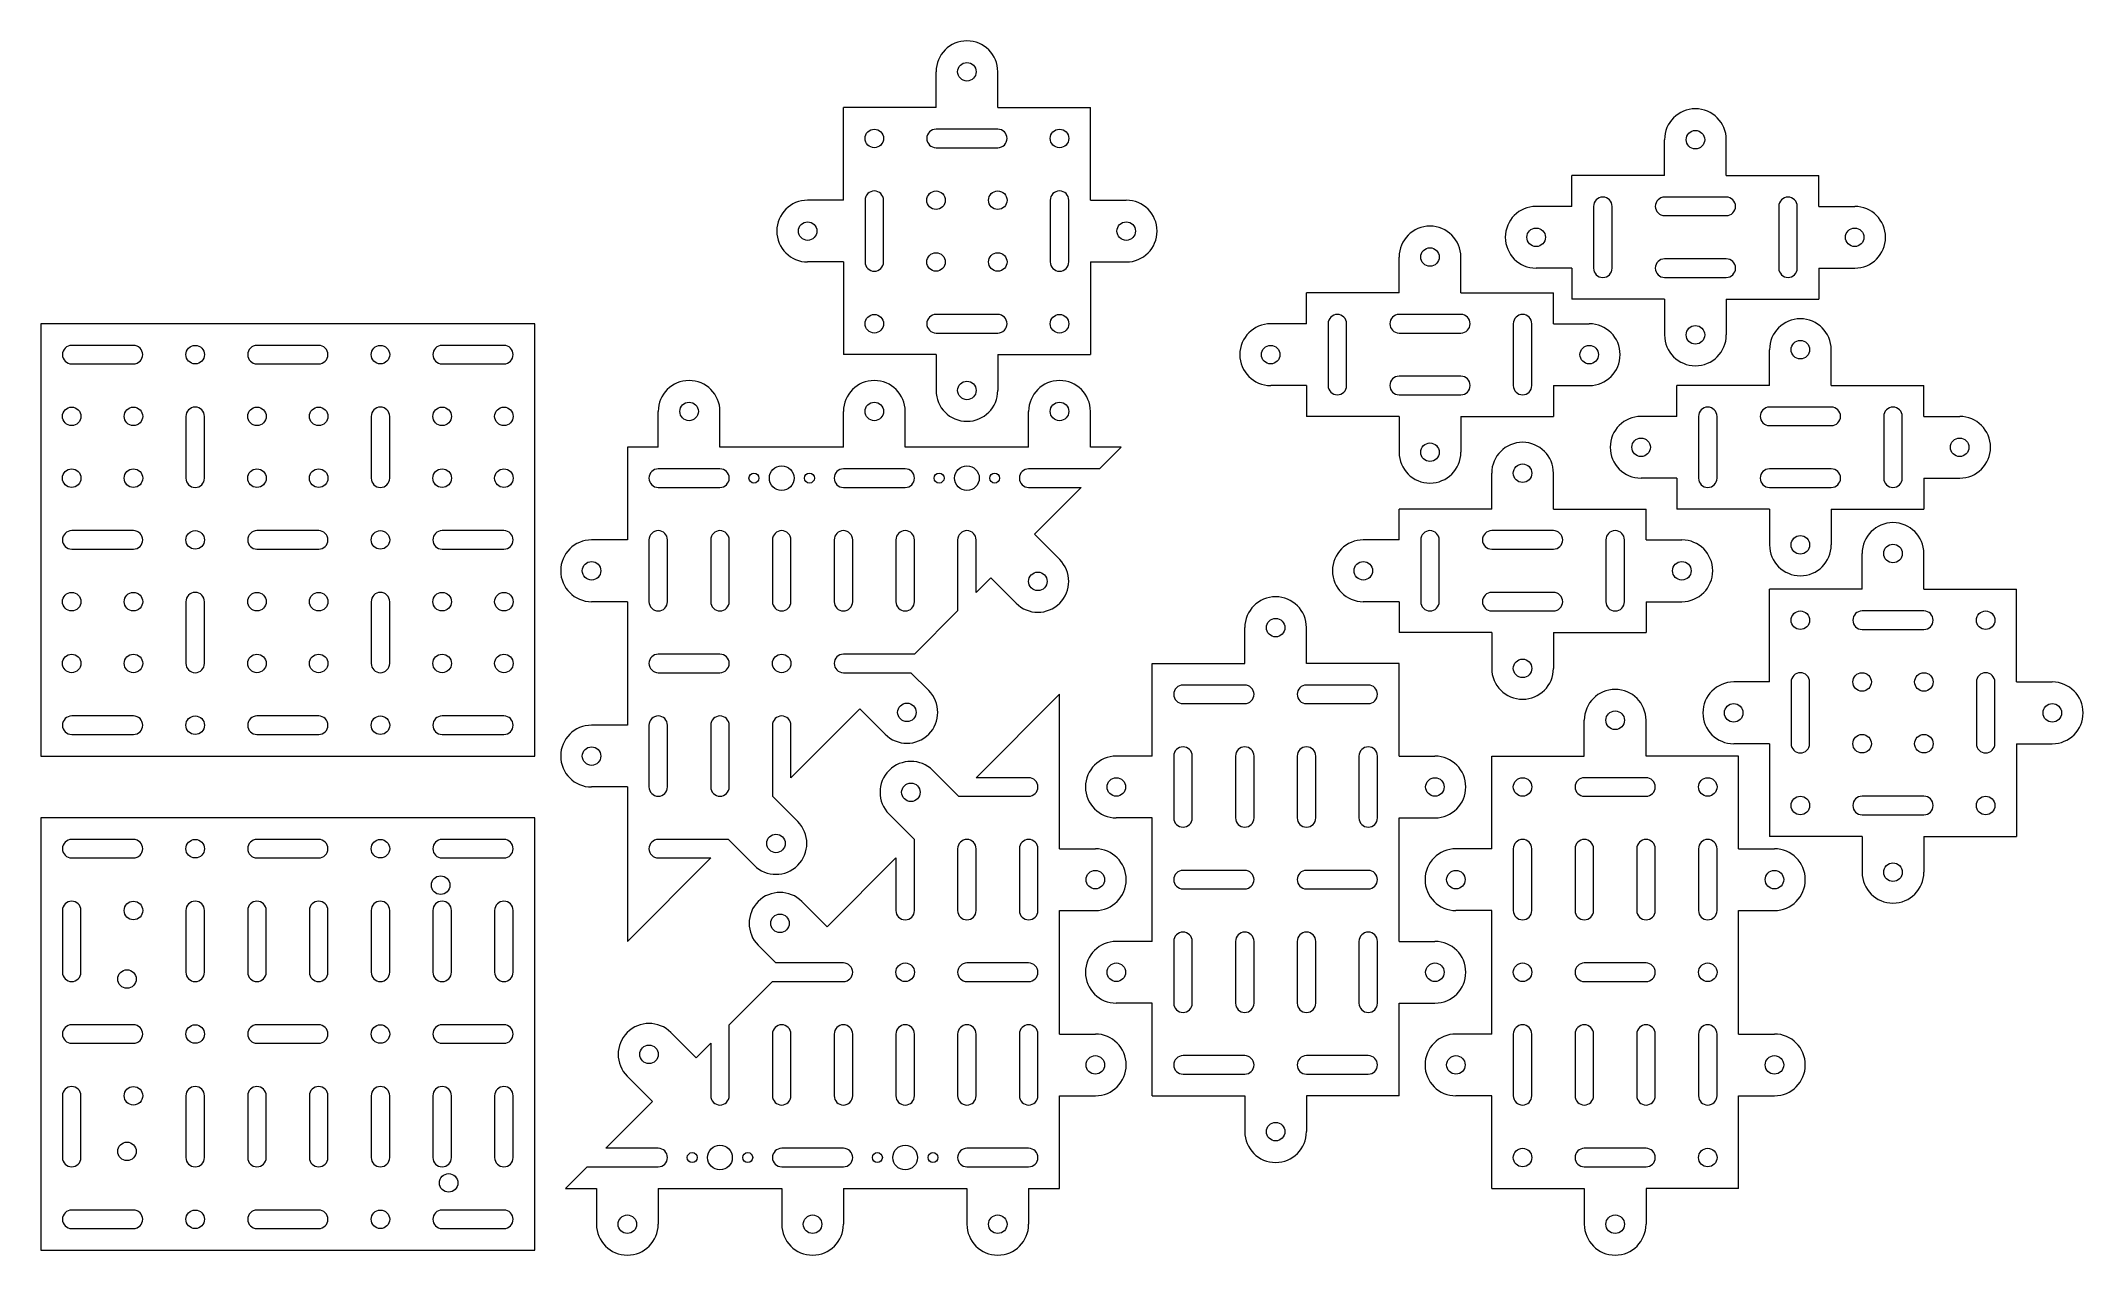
# Model space of a CAD drawing. Header units: millimetres. Extents: x 10 to 341, y 9 to 206.
import ezdxf

# ---------------------------------------------------------------- set-up
doc = ezdxf.new("R2010")
doc.units = ezdxf.units.MM
doc.layers.add('lazerCut', color=1, linetype='Continuous', lineweight=0, true_color=0xff0000)

msp = doc.modelspace()

# ---------------------------------------------------------------- linework, layer by layer
at = {"layer": 'lazerCut', "lineweight": 0}
for p, q in [((155, 195), (155, 200.8)), ((165, 195), (165, 200.8)), ((165, 195), (180, 195)), ((165, 191.5), (155, 191.5)), ((273, 184), (273, 189.8)), ((283, 184), (283, 189.8)), ((155, 188.5), (165, 188.5)), ((273, 184), (258, 184)), ((298, 179), (298, 184)), ((140, 180), (134.2, 180)), ((143.5, 180), (143.5, 170)), ((146.5, 170), (146.5, 180)), ((173.5, 180), (173.5, 170)), ((176.5, 170), (176.5, 180)), ((180, 180), (185.8, 180)), ((258, 179), (252.2, 179)), ((261.5, 179), (261.5, 169)), ((264.5, 169), (264.5, 179)), ((283, 180.5), (273, 180.5)), ((291.5, 179), (291.5, 169)), ((294.5, 169), (294.5, 179)), ((298, 179), (303.8, 179)), ((273, 177.5), (283, 177.5)), ((140, 170), (134.2, 170)), ((140, 170), (140, 155)), ((180, 170), (185.8, 170)), ((180, 170), (180, 155)), ((230, 165), (230, 170.8)), ((240, 165), (240, 170.8)), ((258, 169), (252.2, 169)), ((258, 169), (258, 164)), ((283, 170.5), (273, 170.5)), ((298, 169), (303.8, 169)), ((273, 167.5), (283, 167.5)), ((230, 165), (215, 165)), ((255, 160), (255, 165)), ((273, 164), (273, 158.2)), ((283, 164), (283, 158.2)), ((283, 164), (298, 164)), ((90, 160), (10, 160)), ((10, 160), (10, 90)), ((90, 90), (90, 160)), ((165, 161.5), (155, 161.5)), ((215, 160), (209.2, 160)), ((218.5, 160), (218.5, 150)), ((221.5, 150), (221.5, 160)), ((240, 161.5), (230, 161.5)), ((248.5, 160), (248.5, 150)), ((251.5, 150), (251.5, 160)), ((255, 160), (260.8, 160)), ((25, 156.5), (15, 156.5)), ((55, 156.5), (45, 156.5)), ((85, 156.5), (75, 156.5)), ((155, 158.5), (165, 158.5)), ((230, 158.5), (240, 158.5)), ((290, 150), (290, 155.8)), ((300, 150), (300, 155.8)), ((15, 153.5), (25, 153.5)), ((45, 153.5), (55, 153.5)), ((75, 153.5), (85, 153.5)), ((155, 155), (155, 149.2)), ((165, 155), (165, 149.2)), ((165, 155), (180, 155)), ((215, 150), (209.2, 150)), ((215, 150), (215, 145)), ((240, 151.5), (230, 151.5)), ((255, 150), (260.8, 150)), ((290, 150), (275, 150)), ((315, 145), (315, 150)), ((110, 140), (110, 145.8)), ((120, 140), (120, 145.8)), ((140, 140), (140, 145.8)), ((150, 140), (150, 145.8)), ((170, 140), (170, 145.8)), ((180, 140), (180, 145.8)), ((230, 148.5), (240, 148.5)), ((300, 146.5), (290, 146.5)), ((33.5, 145), (33.5, 135)), ((36.5, 135), (36.5, 145)), ((63.5, 145), (63.5, 135)), ((66.5, 135), (66.5, 145)), ((230, 145), (230, 139.2)), ((240, 145), (240, 139.2)), ((240, 145), (255, 145)), ((275, 145), (269.2, 145)), ((278.5, 145), (278.5, 135)), ((281.5, 135), (281.5, 145)), ((290, 143.5), (300, 143.5)), ((308.5, 145), (308.5, 135)), ((311.5, 135), (311.5, 145)), ((315, 145), (320.8, 145)), ((105, 140), (105, 125)), ((110, 140), (105, 140)), ((140, 140), (120, 140)), ((170, 140), (150, 140)), ((185, 140), (180, 140)), ((185, 140), (181.5, 136.5)), ((120, 136.5), (110, 136.5)), ((150, 136.5), (140, 136.5)), ((181.5, 136.5), (170, 136.5)), ((245, 130), (245, 135.8)), ((255, 130), (255, 135.8)), ((300, 136.5), (290, 136.5)), ((110, 133.5), (120, 133.5)), ((140, 133.5), (150, 133.5)), ((170, 133.5), (178.5, 133.5)), ((178.5, 133.5), (170.93, 125.93)), ((275, 135), (269.2, 135)), ((275, 135), (275, 130)), ((290, 133.5), (300, 133.5)), ((315, 135), (320.8, 135)), ((245, 130), (230, 130)), ((270, 125), (270, 130)), ((290, 130), (290, 124.2)), ((300, 130), (300, 124.2)), ((300, 130), (315, 130)), ((25, 126.5), (15, 126.5)), ((55, 126.5), (45, 126.5)), ((85, 126.5), (75, 126.5)), ((170.93, 125.93), (175.03, 121.83)), ((255, 126.5), (245, 126.5)), ((15, 123.5), (25, 123.5)), ((45, 123.5), (55, 123.5)), ((75, 123.5), (85, 123.5)), ((105, 125), (99.2, 125)), ((108.5, 125), (108.5, 115)), ((111.5, 115), (111.5, 125)), ((118.5, 125), (118.5, 115)), ((121.5, 115), (121.5, 125)), ((128.5, 125), (128.5, 115)), ((131.5, 115), (131.5, 125)), ((138.5, 125), (138.5, 115)), ((141.5, 115), (141.5, 125)), ((148.5, 125), (148.5, 115)), ((151.5, 115), (151.5, 125)), ((158.5, 125), (158.5, 113.5)), ((161.5, 116.5), (161.5, 125)), ((230, 125), (224.2, 125)), ((233.5, 125), (233.5, 115)), ((236.5, 115), (236.5, 125)), ((245, 123.5), (255, 123.5)), ((263.5, 125), (263.5, 115)), ((266.5, 115), (266.5, 125)), ((270, 125), (275.8, 125)), ((305, 117), (305, 122.8)), ((315, 117), (315, 122.8)), ((163.86, 118.86), (161.5, 116.5)), ((163.86, 118.86), (167.96, 114.75)), ((255, 116.5), (245, 116.5)), ((315, 117), (330, 117)), ((33.5, 115), (33.5, 105)), ((36.5, 105), (36.5, 115)), ((63.5, 115), (63.5, 105)), ((66.5, 105), (66.5, 115)), ((105, 115), (99.2, 115)), ((105, 115), (105, 95)), ((158.5, 113.5), (151.5, 106.5)), ((230, 115), (224.2, 115)), ((230, 115), (230, 110)), ((245, 113.5), (255, 113.5)), ((270, 115), (275.8, 115)), ((315, 113.5), (305, 113.5)), ((205, 105), (205, 110.8)), ((215, 105), (215, 110.8)), ((245, 110), (245, 104.2)), ((255, 110), (255, 104.2)), ((255, 110), (270, 110)), ((305, 110.5), (315, 110.5)), ((120, 106.5), (110, 106.5)), ((151.5, 106.5), (140, 106.5)), ((110, 103.5), (120, 103.5)), ((140, 103.5), (150.93, 103.5)), ((150.93, 103.5), (153.81, 100.61)), ((190, 90), (190, 105)), ((190, 105), (205, 105)), ((230, 105), (215, 105)), ((230, 90), (230, 105)), ((161.5, 86.5), (175, 100)), ((175, 75), (175, 100)), ((205, 101.5), (195, 101.5)), ((225, 101.5), (215, 101.5)), ((290, 102), (284.2, 102)), ((293.5, 102), (293.5, 92)), ((296.5, 92), (296.5, 102)), ((323.5, 102), (323.5, 92)), ((326.5, 92), (326.5, 102)), ((330, 102), (335.8, 102)), ((25, 96.5), (15, 96.5)), ((55, 96.5), (45, 96.5)), ((85, 96.5), (75, 96.5)), ((142.64, 97.64), (131.5, 86.5)), ((142.64, 97.64), (146.74, 93.54)), ((195, 98.5), (205, 98.5)), ((215, 98.5), (225, 98.5)), ((15, 93.5), (25, 93.5)), ((45, 93.5), (55, 93.5)), ((75, 93.5), (85, 93.5)), ((105, 95), (99.2, 95)), ((108.5, 95), (108.5, 85)), ((111.5, 85), (111.5, 95)), ((118.5, 95), (118.5, 85)), ((121.5, 85), (121.5, 95)), ((128.5, 95), (128.5, 83.5)), ((131.5, 86.5), (131.5, 95)), ((260, 90), (260, 95.8)), ((270, 90), (270, 95.8)), ((10, 90), (90, 90)), ((190, 90), (184.2, 90)), ((193.5, 90), (193.5, 80)), ((196.5, 80), (196.5, 90)), ((203.5, 90), (203.5, 80)), ((206.5, 80), (206.5, 90)), ((213.5, 90), (213.5, 80)), ((216.5, 80), (216.5, 90)), ((223.5, 90), (223.5, 80)), ((226.5, 80), (226.5, 90)), ((230, 90), (235.8, 90)), ((245, 75), (245, 90)), ((245, 90), (260, 90)), ((285, 90), (270, 90)), ((290, 92), (284.2, 92)), ((285, 75), (285, 90)), ((290, 92), (290, 77)), ((330, 92), (335.8, 92)), ((330, 92), (330, 77)), ((158.64, 83.5), (154.47, 87.67)), ((170, 86.5), (161.5, 86.5)), ((270, 86.5), (260, 86.5)), ((105, 85), (99.2, 85)), ((105, 85), (105, 60)), ((128.5, 83.5), (132.6, 79.4)), ((158.64, 83.5), (170, 83.5)), ((260, 83.5), (270, 83.5)), ((315, 83.5), (305, 83.5)), ((90, 80), (10, 80)), ((10, 80), (10, 10)), ((90, 10), (90, 80)), ((151.5, 76.5), (147.4, 80.6)), ((190, 80), (184.2, 80)), ((190, 60), (190, 80)), ((230, 80), (235.8, 80)), ((230, 60), (230, 80)), ((305, 80.5), (315, 80.5)), ((25, 76.5), (15, 76.5)), ((55, 76.5), (45, 76.5)), ((85, 76.5), (75, 76.5)), ((121.36, 76.5), (110, 76.5)), ((121.36, 76.5), (125.53, 72.33)), ((151.5, 65), (151.5, 76.5)), ((305, 77), (305, 71.2)), ((315, 77), (315, 71.2)), ((315, 77), (330, 77)), ((15, 73.5), (25, 73.5)), ((45, 73.5), (55, 73.5)), ((75, 73.5), (85, 73.5)), ((118.5, 73.5), (105, 60)), ((110, 73.5), (118.5, 73.5)), ((137.36, 62.36), (148.5, 73.5)), ((148.5, 73.5), (148.5, 65)), ((158.5, 75), (158.5, 65)), ((161.5, 65), (161.5, 75)), ((168.5, 75), (168.5, 65)), ((171.5, 65), (171.5, 75)), ((175, 75), (180.8, 75)), ((245, 75), (239.2, 75)), ((248.5, 75), (248.5, 65)), ((251.5, 65), (251.5, 75)), ((258.5, 75), (258.5, 65)), ((261.5, 65), (261.5, 75)), ((268.5, 75), (268.5, 65)), ((271.5, 65), (271.5, 75)), ((278.5, 75), (278.5, 65)), ((281.5, 65), (281.5, 75)), ((285, 75), (290.8, 75)), ((205, 71.5), (195, 71.5)), ((225, 71.5), (215, 71.5)), ((137.36, 62.36), (133.26, 66.46)), ((195, 68.5), (205, 68.5)), ((215, 68.5), (225, 68.5)), ((13.5, 65), (13.5, 55)), ((16.5, 55), (16.5, 65)), ((33.5, 65), (33.5, 55)), ((36.5, 55), (36.5, 65)), ((43.5, 65), (43.5, 55)), ((46.5, 55), (46.5, 65)), ((53.5, 65), (53.5, 55)), ((56.5, 55), (56.5, 65)), ((63.5, 65), (63.5, 55)), ((66.5, 55), (66.5, 65)), ((73.5, 65), (73.5, 55)), ((76.5, 55), (76.5, 65)), ((83.5, 65), (83.5, 55)), ((86.5, 55), (86.5, 65)), ((175, 65), (180.8, 65)), ((175, 45), (175, 65)), ((245, 65), (239.2, 65)), ((245, 45), (245, 65)), ((285, 65), (290.8, 65)), ((285, 45), (285, 65)), ((190, 60), (184.2, 60)), ((193.5, 60), (193.5, 50)), ((196.5, 50), (196.5, 60)), ((203.5, 60), (203.5, 50)), ((206.5, 50), (206.5, 60)), ((213.5, 60), (213.5, 50)), ((216.5, 50), (216.5, 60)), ((223.5, 60), (223.5, 50)), ((226.5, 50), (226.5, 60)), ((230, 60), (235.8, 60)), ((129.07, 56.5), (126.19, 59.39)), ((140, 56.5), (129.07, 56.5)), ((170, 56.5), (160, 56.5)), ((270, 56.5), (260, 56.5)), ((121.5, 46.5), (128.5, 53.5)), ((128.5, 53.5), (140, 53.5)), ((160, 53.5), (170, 53.5)), ((260, 53.5), (270, 53.5)), ((190, 50), (184.2, 50)), ((190, 35), (190, 50)), ((230, 35), (230, 50)), ((230, 50), (235.8, 50)), ((25, 46.5), (15, 46.5)), ((55, 46.5), (45, 46.5)), ((85, 46.5), (75, 46.5)), ((121.5, 35), (121.5, 46.5)), ((15, 43.5), (25, 43.5)), ((45, 43.5), (55, 43.5)), ((75, 43.5), (85, 43.5)), ((116.14, 41.14), (112.04, 45.25)), ((116.14, 41.14), (118.5, 43.5)), ((118.5, 43.5), (118.5, 35)), ((128.5, 45), (128.5, 35)), ((131.5, 35), (131.5, 45)), ((138.5, 45), (138.5, 35)), ((141.5, 35), (141.5, 45)), ((148.5, 45), (148.5, 35)), ((151.5, 35), (151.5, 45)), ((158.5, 45), (158.5, 35)), ((161.5, 35), (161.5, 45)), ((168.5, 45), (168.5, 35)), ((171.5, 35), (171.5, 45)), ((175, 45), (180.8, 45)), ((245, 45), (239.2, 45)), ((248.5, 45), (248.5, 35)), ((251.5, 35), (251.5, 45)), ((258.5, 45), (258.5, 35)), ((261.5, 35), (261.5, 45)), ((268.5, 45), (268.5, 35)), ((271.5, 35), (271.5, 45)), ((278.5, 45), (278.5, 35)), ((281.5, 35), (281.5, 45)), ((285, 45), (290.8, 45)), ((205, 41.5), (195, 41.5)), ((225, 41.5), (215, 41.5)), ((109.07, 34.07), (104.97, 38.17)), ((195, 38.5), (205, 38.5)), ((215, 38.5), (225, 38.5)), ((13.5, 35), (13.5, 25)), ((16.5, 25), (16.5, 35)), ((33.5, 35), (33.5, 25)), ((36.5, 25), (36.5, 35)), ((43.5, 35), (43.5, 25)), ((46.5, 25), (46.5, 35)), ((53.5, 35), (53.5, 25)), ((56.5, 25), (56.5, 35)), ((63.5, 35), (63.5, 25)), ((66.5, 25), (66.5, 35)), ((73.5, 35), (73.5, 25)), ((76.5, 25), (76.5, 35)), ((83.5, 35), (83.5, 25)), ((86.5, 25), (86.5, 35)), ((101.5, 26.5), (109.07, 34.07)), ((175, 20), (175, 35)), ((175, 35), (180.8, 35)), ((190, 35), (205, 35)), ((205, 35), (205, 29.2)), ((230, 35), (215, 35)), ((215, 35), (215, 29.2)), ((245, 35), (239.2, 35)), ((245, 20), (245, 35)), ((285, 20), (285, 35)), ((285, 35), (290.8, 35)), ((110, 26.5), (101.5, 26.5)), ((140, 26.5), (130, 26.5)), ((170, 26.5), (160, 26.5)), ((270, 26.5), (260, 26.5)), ((95, 20), (98.5, 23.5)), ((98.5, 23.5), (110, 23.5)), ((130, 23.5), (140, 23.5)), ((160, 23.5), (170, 23.5)), ((260, 23.5), (270, 23.5)), ((95, 20), (100, 20)), ((100, 20), (100, 14.2)), ((110, 20), (110, 14.2)), ((110, 20), (130, 20)), ((130, 20), (130, 14.2)), ((140, 20), (140, 14.2)), ((140, 20), (160, 20)), ((160, 20), (160, 14.2)), ((170, 20), (170, 14.2)), ((170, 20), (175, 20)), ((245, 20), (260, 20)), ((260, 20), (260, 14.2)), ((285, 20), (270, 20)), ((270, 20), (270, 14.2)), ((25, 16.5), (15, 16.5)), ((15, 13.5), (25, 13.5)), ((55, 16.5), (45, 16.5)), ((45, 13.5), (55, 13.5)), ((85, 16.5), (75, 16.5)), ((75, 13.5), (85, 13.5)), ((10, 10), (90, 10))]:
    msp.add_line(p, q, dxfattribs=at)
at = {"layer": 'lazerCut'}
for p, q in [((140, 180), (140, 195)), ((155, 195), (140, 195)), ((180, 180), (180, 195)), ((258, 179), (258, 184)), ((283, 184), (298, 184)), ((298, 169), (298, 164)), ((215, 160), (215, 165)), ((240, 165), (255, 165)), ((273, 164), (258, 164)), ((155, 155), (140, 155)), ((255, 150), (255, 145)), ((275, 145), (275, 150)), ((300, 150), (315, 150)), ((230, 145), (215, 145)), ((315, 135), (315, 130)), ((230, 125), (230, 130)), ((255, 130), (270, 130)), ((290, 130), (275, 130)), ((290, 102), (290, 117)), ((305, 117), (290, 117)), ((330, 102), (330, 117)), ((270, 115), (270, 110)), ((245, 110), (230, 110)), ((305, 77), (290, 77))]:
    msp.add_line(p, q, dxfattribs=at)
at = {"layer": 'lazerCut', "lineweight": 0}
for centre, radius in [((160, 200.8), 1.5), ((145, 190), 1.5), ((175, 190), 1.5), ((278, 189.8), 1.5), ((155, 180), 1.5), ((165, 180), 1.5), ((134.2, 175), 1.5), ((185.8, 175), 1.5), ((252.2, 174), 1.5), ((303.8, 174), 1.5), ((235, 170.8), 1.5), ((155, 170), 1.5), ((165, 170), 1.5), ((145, 160), 1.5), ((175, 160), 1.5), ((278, 158.2), 1.5), ((35, 155), 1.5), ((65, 155), 1.5), ((209.2, 155), 1.5), ((260.8, 155), 1.5), ((295, 155.8), 1.5), ((160, 149.2), 1.5), ((15, 145), 1.5), ((25, 145), 1.5), ((45, 145), 1.5), ((55, 145), 1.5), ((75, 145), 1.5), ((85, 145), 1.5), ((115, 145.8), 1.5), ((145, 145.8), 1.5), ((175, 145.8), 1.5), ((235, 139.2), 1.5), ((269.2, 140), 1.5), ((320.8, 140), 1.5), ((15, 135), 1.5), ((25, 135), 1.5), ((45, 135), 1.5), ((55, 135), 1.5), ((75, 135), 1.5), ((85, 135), 1.5), ((125.5, 135), 0.8), ((130, 135), 2), ((134.5, 135), 0.8), ((155.5, 135), 0.8), ((160, 135), 2), ((164.5, 135), 0.8), ((250, 135.8), 1.5), ((35, 125), 1.5), ((65, 125), 1.5), ((295, 124.2), 1.5), ((310, 122.8), 1.5), ((99.2, 120), 1.5), ((171.49, 118.29), 1.5), ((224.2, 120), 1.5), ((275.8, 120), 1.5), ((15, 115), 1.5), ((25, 115), 1.5), ((45, 115), 1.5), ((55, 115), 1.5), ((75, 115), 1.5), ((85, 115), 1.5), ((295, 112), 1.5), ((325, 112), 1.5), ((210, 110.8), 1.5), ((15, 105), 1.5), ((25, 105), 1.5), ((45, 105), 1.5), ((55, 105), 1.5), ((75, 105), 1.5), ((85, 105), 1.5), ((130, 105), 1.5), ((250, 104.2), 1.5), ((305, 102), 1.5), ((315, 102), 1.5), ((35, 95), 1.5), ((65, 95), 1.5), ((150.28, 97.08), 1.5), ((265, 95.8), 1.5), ((284.2, 97), 1.5), ((335.8, 97), 1.5), ((305, 92), 1.5), ((315, 92), 1.5), ((99.2, 90), 1.5), ((184.2, 85), 1.5), ((235.8, 85), 1.5), ((250, 85), 1.5), ((280, 85), 1.5), ((150.93, 84.14), 1.5), ((295, 82), 1.5), ((325, 82), 1.5), ((35, 75), 1.5), ((65, 75), 1.5), ((129.07, 75.86), 1.5), ((74.75, 69.1), 1.5), ((180.8, 70), 1.5), ((239.2, 70), 1.5), ((290.8, 70), 1.5), ((310, 71.2), 1.5), ((25, 65), 1.5), ((129.72, 62.92), 1.5), ((150, 55), 1.5), ((184.2, 55), 1.5), ((235.8, 55), 1.5), ((250, 55), 1.5), ((280, 55), 1.5), ((23.95, 53.9), 1.5), ((35, 45), 1.5), ((65, 45), 1.5), ((108.51, 41.71), 1.5), ((180.8, 40), 1.5), ((239.2, 40), 1.5), ((290.8, 40), 1.5), ((25, 35), 1.5), ((210, 29.2), 1.5), ((23.95, 26), 1.5), ((120, 25), 2), ((150, 25), 2), ((250, 25), 1.5), ((280, 25), 1.5), ((115.5, 25), 0.8), ((124.5, 25), 0.8), ((145.5, 25), 0.8), ((154.5, 25), 0.8), ((76.05, 20.9), 1.5), ((35, 15), 1.5), ((65, 15), 1.5), ((105, 14.2), 1.5), ((135, 14.2), 1.5), ((165, 14.2), 1.5), ((265, 14.2), 1.5)]:
    msp.add_circle(centre, radius, dxfattribs=at)
for centre, radius, start, end in [((160, 200.8), 5, 0, 180), ((278, 189.8), 5, 0, 180), ((155, 190), 1.5, 90, 270), ((165, 190), 1.5, 270, 90), ((134.2, 175), 5, 90, 270), ((145, 180), 1.5, 0, 180), ((175, 180), 1.5, 0, 180), ((185.8, 175), 5, 270, 90), ((252.2, 174), 5, 90, 270), ((263, 179), 1.5, 0, 180), ((273, 179), 1.5, 90, 270), ((283, 179), 1.5, 270, 90), ((293, 179), 1.5, 0, 180), ((303.8, 174), 5, 270, 90), ((235, 170.8), 5, 0, 180), ((145, 170), 1.5, 180, 0), ((175, 170), 1.5, 180, 0), ((263, 169), 1.5, 180, 0), ((273, 169), 1.5, 90, 270), ((283, 169), 1.5, 270, 90), ((293, 169), 1.5, 180, 0), ((155, 160), 1.5, 90, 270), ((165, 160), 1.5, 270, 90), ((209.2, 155), 5, 90, 270), ((220, 160), 1.5, 0, 180), ((230, 160), 1.5, 90, 270), ((240, 160), 1.5, 270, 90), ((250, 160), 1.5, 0, 180), ((260.8, 155), 5, 270, 90), ((295, 155.8), 5, 0, 180), ((15, 155), 1.5, 90, 270), ((25, 155), 1.5, 270, 90), ((45, 155), 1.5, 90, 270), ((55, 155), 1.5, 270, 90), ((75, 155), 1.5, 90, 270), ((85, 155), 1.5, 270, 90), ((278, 158.2), 5, 180, 0), ((115, 145.8), 5, 0, 180), ((145, 145.8), 5, 0, 180), ((160, 149.2), 5, 180, 0), ((175, 145.8), 5, 0, 180), ((220, 150), 1.5, 180, 0), ((230, 150), 1.5, 90, 270), ((240, 150), 1.5, 270, 90), ((250, 150), 1.5, 180, 0), ((35, 145), 1.5, 0, 180), ((65, 145), 1.5, 0, 180), ((280, 145), 1.5, 0, 180), ((290, 145), 1.5, 90, 270), ((300, 145), 1.5, 270, 90), ((310, 145), 1.5, 0, 180), ((269.2, 140), 5, 90, 270), ((320.8, 140), 5, 270, 90), ((235, 139.2), 5, 180, 0), ((250, 135.8), 5, 0, 180), ((110, 135), 1.5, 90, 270), ((120, 135), 1.5, 270, 90), ((140, 135), 1.5, 90, 270), ((150, 135), 1.5, 270, 90), ((170, 135), 1.5, 90, 270), ((290, 135), 1.5, 90, 270), ((300, 135), 1.5, 270, 90), ((35, 135), 1.5, 180, 0), ((65, 135), 1.5, 180, 0), ((280, 135), 1.5, 180, 0), ((310, 135), 1.5, 180, 0), ((15, 125), 1.5, 90, 270), ((25, 125), 1.5, 270, 90), ((45, 125), 1.5, 90, 270), ((55, 125), 1.5, 270, 90), ((75, 125), 1.5, 90, 270), ((85, 125), 1.5, 270, 90), ((110, 125), 1.5, 0, 180), ((120, 125), 1.5, 0, 180), ((130, 125), 1.5, 0, 180), ((140, 125), 1.5, 0, 180), ((150, 125), 1.5, 0, 180), ((160, 125), 1.5, 0, 180), ((235, 125), 1.5, 0, 180), ((245, 125), 1.5, 90, 270), ((255, 125), 1.5, 270, 90), ((265, 125), 1.5, 0, 180), ((310, 122.8), 5, 0, 180), ((99.2, 120), 5, 90, 270), ((224.2, 120), 5, 90, 270), ((275.8, 120), 5, 270, 90), ((295, 124.2), 5, 180, 0), ((171.49, 118.29), 5, 225, 45), ((35, 115), 1.5, 0, 180), ((65, 115), 1.5, 0, 180), ((210, 110.8), 5, 0, 180), ((245, 115), 1.5, 90, 270), ((255, 115), 1.5, 270, 90), ((110, 115), 1.5, 180, 0), ((120, 115), 1.5, 180, 0), ((130, 115), 1.5, 180, 0), ((140, 115), 1.5, 180, 0), ((150, 115), 1.5, 180, 0), ((235, 115), 1.5, 180, 0), ((265, 115), 1.5, 180, 0), ((305, 112), 1.5, 90, 270), ((315, 112), 1.5, 270, 90), ((110, 105), 1.5, 90, 270), ((120, 105), 1.5, 270, 90), ((140, 105), 1.5, 90, 270), ((35, 105), 1.5, 180, 0), ((65, 105), 1.5, 180, 0), ((250, 104.2), 5, 180, 0), ((295, 102), 1.5, 0, 180), ((325, 102), 1.5, 0, 180), ((150.28, 97.08), 5, 225, 45), ((195, 100), 1.5, 90, 270), ((205, 100), 1.5, 270, 90), ((215, 100), 1.5, 90, 270), ((225, 100), 1.5, 270, 90), ((265, 95.8), 5, 0, 180), ((284.2, 97), 5, 90, 270), ((335.8, 97), 5, 270, 90), ((15, 95), 1.5, 90, 270), ((25, 95), 1.5, 270, 90), ((45, 95), 1.5, 90, 270), ((55, 95), 1.5, 270, 90), ((75, 95), 1.5, 90, 270), ((85, 95), 1.5, 270, 90), ((110, 95), 1.5, 0, 180), ((120, 95), 1.5, 0, 180), ((130, 95), 1.5, 0, 180), ((99.2, 90), 5, 90, 270), ((184.2, 85), 5, 90, 270), ((195, 90), 1.5, 0, 180), ((205, 90), 1.5, 0, 180), ((215, 90), 1.5, 0, 180), ((225, 90), 1.5, 0, 180), ((235.8, 85), 5, 270, 90), ((295, 92), 1.5, 180, 0), ((325, 92), 1.5, 180, 0), ((150.93, 84.14), 5, 45, 225), ((170, 85), 1.5, 270, 90), ((260, 85), 1.5, 90, 270), ((270, 85), 1.5, 270, 90), ((110, 85), 1.5, 180, 0), ((120, 85), 1.5, 180, 0), ((305, 82), 1.5, 90, 270), ((315, 82), 1.5, 270, 90), ((129.07, 75.86), 5, 225, 45), ((195, 80), 1.5, 180, 0), ((205, 80), 1.5, 180, 0), ((215, 80), 1.5, 180, 0), ((225, 80), 1.5, 180, 0), ((15, 75), 1.5, 90, 270), ((25, 75), 1.5, 270, 90), ((45, 75), 1.5, 90, 270), ((55, 75), 1.5, 270, 90), ((75, 75), 1.5, 90, 270), ((85, 75), 1.5, 270, 90), ((110, 75), 1.5, 90, 270), ((160, 75), 1.5, 0, 180), ((170, 75), 1.5, 0, 180), ((250, 75), 1.5, 0, 180), ((260, 75), 1.5, 0, 180), ((270, 75), 1.5, 0, 180), ((280, 75), 1.5, 0, 180), ((180.8, 70), 5, 270, 90), ((239.2, 70), 5, 90, 270), ((290.8, 70), 5, 270, 90), ((195, 70), 1.5, 90, 270), ((205, 70), 1.5, 270, 90), ((215, 70), 1.5, 90, 270), ((225, 70), 1.5, 270, 90), ((310, 71.2), 5, 180, 0), ((15, 65), 1.5, 0, 180), ((35, 65), 1.5, 0, 180), ((45, 65), 1.5, 0, 180), ((55, 65), 1.5, 0, 180), ((65, 65), 1.5, 0, 180), ((75, 65), 1.5, 0, 180), ((85, 65), 1.5, 0, 180), ((129.72, 62.92), 5, 45, 225), ((150, 65), 1.5, 180, 0), ((160, 65), 1.5, 180, 0), ((170, 65), 1.5, 180, 0), ((250, 65), 1.5, 180, 0), ((260, 65), 1.5, 180, 0), ((270, 65), 1.5, 180, 0), ((280, 65), 1.5, 180, 0), ((184.2, 55), 5, 90, 270), ((195, 60), 1.5, 0, 180), ((205, 60), 1.5, 0, 180), ((215, 60), 1.5, 0, 180), ((225, 60), 1.5, 0, 180), ((235.8, 55), 5, 270, 90), ((140, 55), 1.5, 270, 90), ((160, 55), 1.5, 90, 270), ((170, 55), 1.5, 270, 90), ((260, 55), 1.5, 90, 270), ((270, 55), 1.5, 270, 90), ((15, 55), 1.5, 180, 0), ((35, 55), 1.5, 180, 0), ((45, 55), 1.5, 180, 0), ((55, 55), 1.5, 180, 0), ((65, 55), 1.5, 180, 0), ((75, 55), 1.5, 180, 0), ((85, 55), 1.5, 180, 0), ((195, 50), 1.5, 180, 0), ((205, 50), 1.5, 180, 0), ((215, 50), 1.5, 180, 0), ((225, 50), 1.5, 180, 0), ((15, 45), 1.5, 90, 270), ((25, 45), 1.5, 270, 90), ((45, 45), 1.5, 90, 270), ((55, 45), 1.5, 270, 90), ((75, 45), 1.5, 90, 270), ((85, 45), 1.5, 270, 90), ((108.51, 41.71), 5, 45, 225), ((130, 45), 1.5, 0, 180), ((140, 45), 1.5, 0, 180), ((150, 45), 1.5, 0, 180), ((160, 45), 1.5, 0, 180), ((170, 45), 1.5, 0, 180), ((250, 45), 1.5, 0, 180), ((260, 45), 1.5, 0, 180), ((270, 45), 1.5, 0, 180), ((280, 45), 1.5, 0, 180), ((180.8, 40), 5, 270, 90), ((239.2, 40), 5, 90, 270), ((290.8, 40), 5, 270, 90), ((195, 40), 1.5, 90, 270), ((205, 40), 1.5, 270, 90), ((215, 40), 1.5, 90, 270), ((225, 40), 1.5, 270, 90), ((15, 35), 1.5, 0, 180), ((35, 35), 1.5, 0, 180), ((45, 35), 1.5, 0, 180), ((55, 35), 1.5, 0, 180), ((65, 35), 1.5, 0, 180), ((75, 35), 1.5, 0, 180), ((85, 35), 1.5, 0, 180), ((120, 35), 1.5, 180, 0), ((130, 35), 1.5, 180, 0), ((140, 35), 1.5, 180, 0), ((150, 35), 1.5, 180, 0), ((160, 35), 1.5, 180, 0), ((170, 35), 1.5, 180, 0), ((250, 35), 1.5, 180, 0), ((260, 35), 1.5, 180, 0), ((270, 35), 1.5, 180, 0), ((280, 35), 1.5, 180, 0), ((110, 25), 1.5, 270, 90), ((130, 25), 1.5, 90, 270), ((140, 25), 1.5, 270, 90), ((160, 25), 1.5, 90, 270), ((170, 25), 1.5, 270, 90), ((210, 29.2), 5, 180, 0), ((260, 25), 1.5, 90, 270), ((270, 25), 1.5, 270, 90), ((15, 25), 1.5, 180, 0), ((35, 25), 1.5, 180, 0), ((45, 25), 1.5, 180, 0), ((55, 25), 1.5, 180, 0), ((65, 25), 1.5, 180, 0), ((75, 25), 1.5, 180, 0), ((85, 25), 1.5, 180, 0), ((15, 15), 1.5, 90, 270), ((25, 15), 1.5, 270, 90), ((45, 15), 1.5, 90, 270), ((55, 15), 1.5, 270, 90), ((75, 15), 1.5, 90, 270), ((85, 15), 1.5, 270, 90), ((105, 14.2), 5, 180, 0), ((135, 14.2), 5, 180, 0), ((165, 14.2), 5, 180, 0), ((265, 14.2), 5, 180, 0)]:
    msp.add_arc(centre, radius, start, end, dxfattribs=at)

doc.saveas('drawing.dxf')
